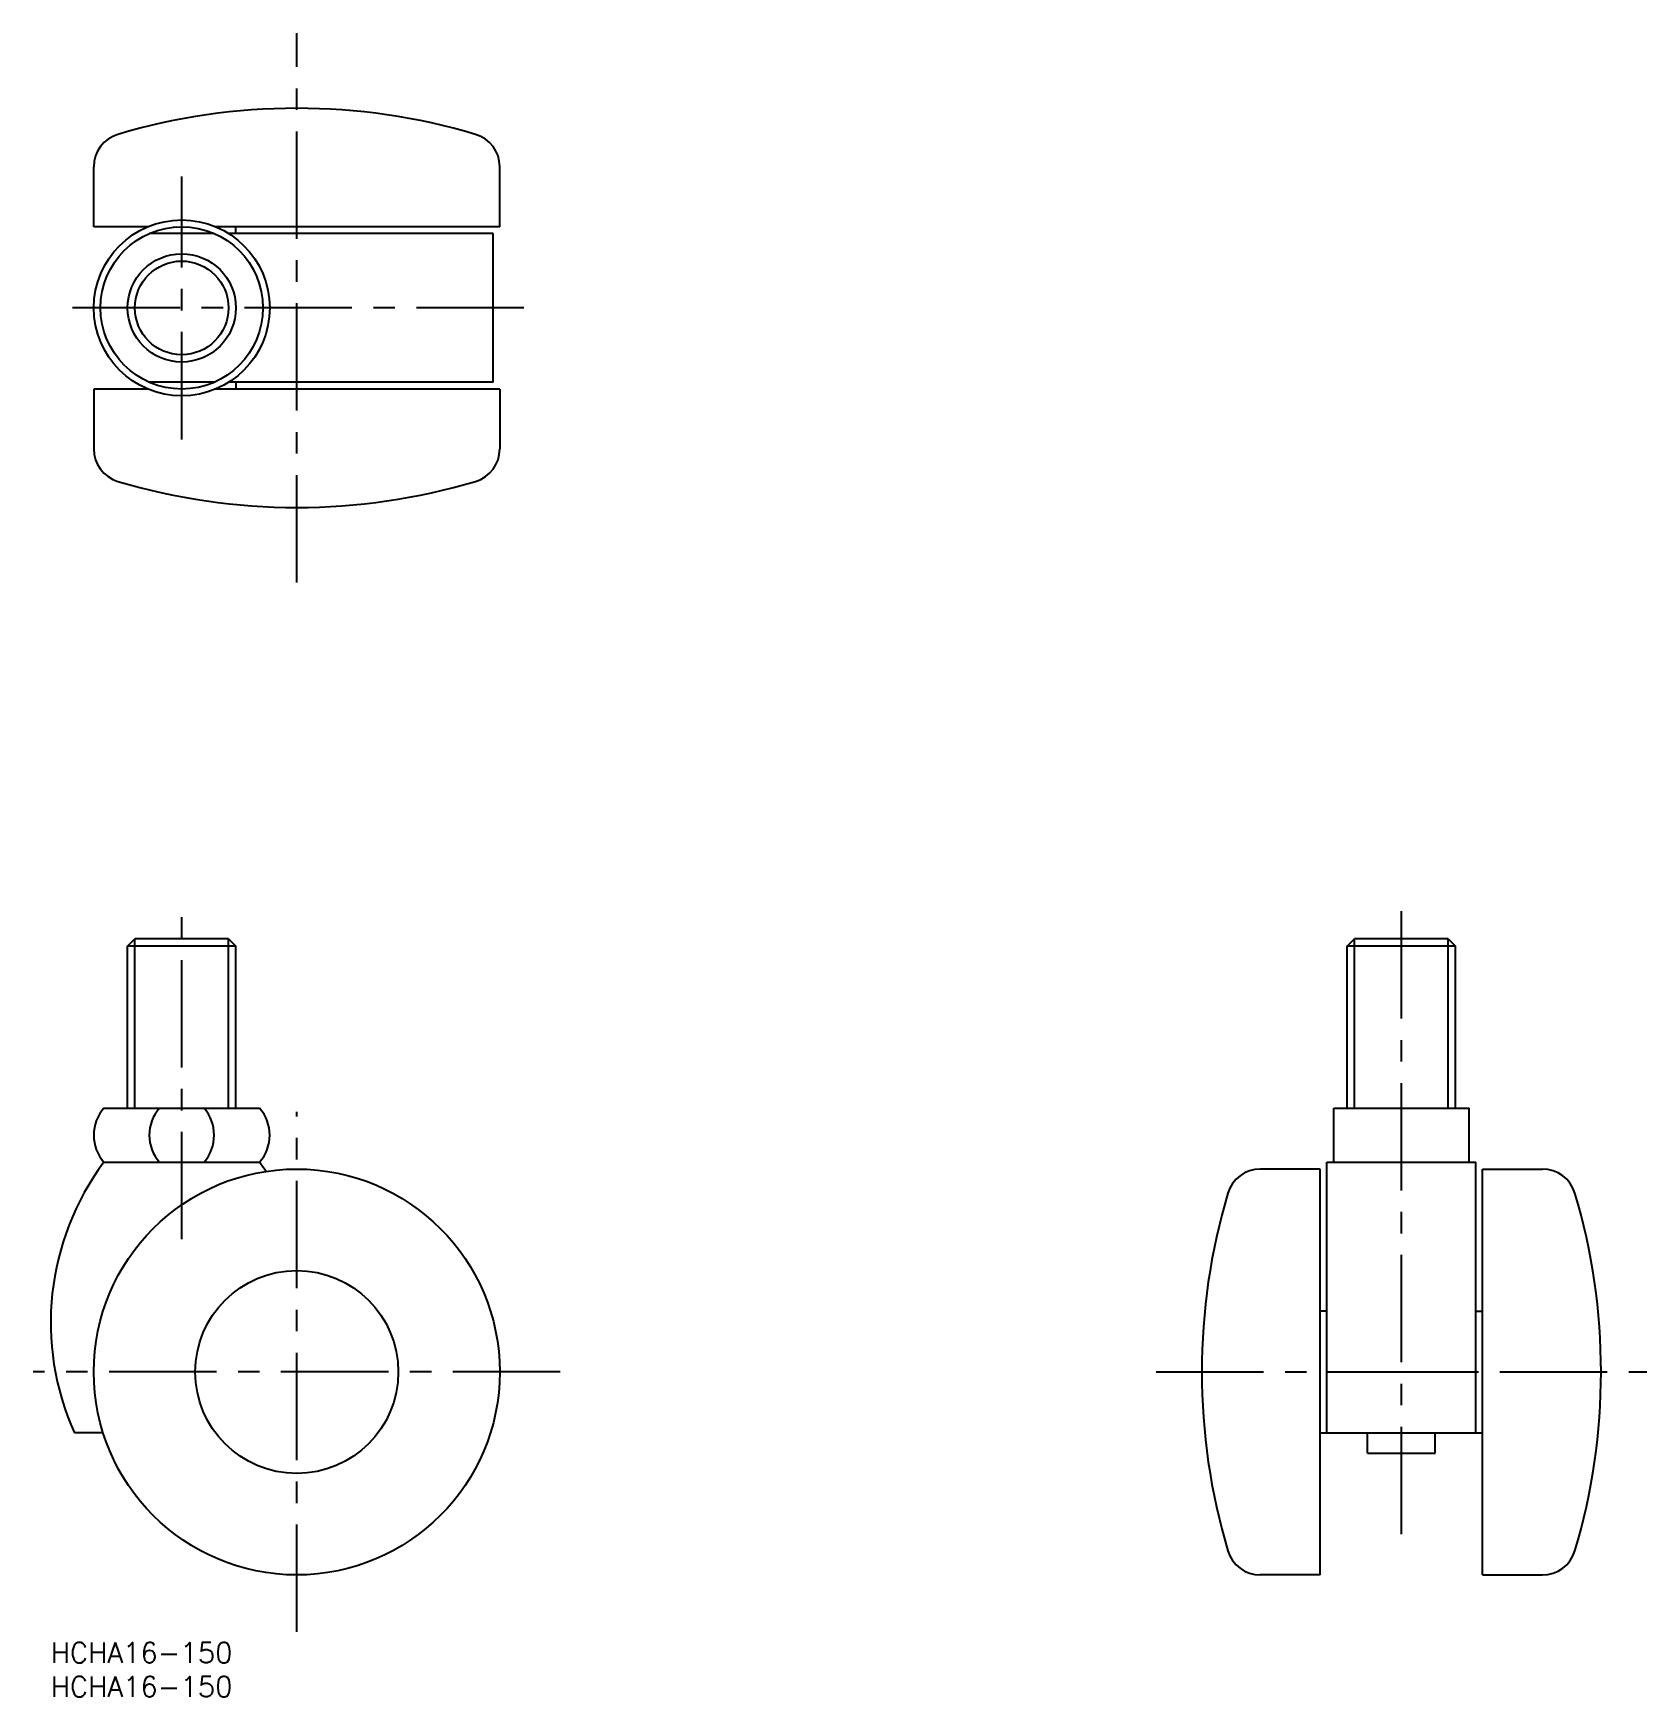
# Model space of a CAD drawing. Extents: x -3 to 236, y -8 to 238.
import ezdxf

# ---------------------------------------------------------------- set-up
doc = ezdxf.new("R2010")
doc.units = 0
doc.header["$LTSCALE"] = 0.5
doc.linetypes.add('CENTER', pattern=[50.8, 31.75, -6.35, 6.35, -6.35])
for name, color, linetype in [('MSM_CENTER', 1, 'CENTER'), ('MSM_CONTINUOUS', 7, 'CONTINUOUS'), ('MSM_NARROW', 5, 'CONTINUOUS'), ('MSM_PART_NUMBER', 7, 'CONTINUOUS')]:
    doc.layers.add(name, color=color, linetype=linetype)
doc.styles.get("Standard").update_dxf_attribs({"font": 'txt.shx', "height": 3, "bigfont": 'bigfont.shx'})

# ---------------------------------------------------------------- blocks, each defined once
blk = doc.blocks.new('*U3')
at = {"layer": 'MSM_PART_NUMBER'}
blk.add_text('HCHA16-150', height=3, dxfattribs=at).set_placement((0, -3))
blk = doc.blocks.new('*U4')
at = {"layer": 'MSM_PART_NUMBER'}
blk.add_text('HCHA16-150', height=3, dxfattribs=at).set_placement((0, -8))

msp = doc.modelspace()

# ---------------------------------------------------------------- linework, layer by layer
at = {"layer": 'MSM_CENTER'}
for p, q in [((36.36, 156.7), (36.36, 237.87)), ((19.36, 177.85), (19.36, 216.72)), ((69.91, 197.28), (2.81, 197.28)), ((19.36, 59.61), (19.36, 108.72)), ((199.61, 16.03), (199.61, 108.72)), ((36.36, 1.57), (36.36, 78.43)), ((75.3, 40), (-2.58, 40)), ((163.36, 40), (235.87, 40))]:
    msp.add_line(p, q, dxfattribs=at)
at = {"layer": 'MSM_CONTINUOUS'}
for p, q in [((6.36, 209.28), (6.36, 218.14)), ((66.36, 209.28), (66.36, 218.14)), ((14.36, 209.28), (6.36, 209.28)), ((66.36, 209.28), (24.36, 209.28)), ((27.36, 208.28), (27.36, 209.28)), ((24.16, 208.28), (14.57, 208.28)), ((65.36, 208.28), (26.29, 208.28)), ((65.36, 186.28), (65.36, 208.28)), ((6.36, 185.28), (6.36, 176.43)), ((14.36, 185.28), (6.36, 185.28)), ((24.16, 186.28), (14.57, 186.28)), ((66.36, 185.28), (24.36, 185.28)), ((65.36, 186.28), (26.29, 186.28)), ((27.36, 186.28), (27.36, 185.28)), ((66.36, 185.28), (66.36, 176.43)), ((11.36, 102.92), (12.44, 104)), ((26.28, 104), (12.44, 104)), ((26.28, 104), (27.36, 102.92)), ((191.61, 102.92), (192.69, 104)), ((206.53, 104), (192.69, 104)), ((206.53, 104), (207.61, 102.92)), ((27.36, 102.92), (11.36, 102.92)), ((11.36, 79), (11.36, 102.92)), ((27.36, 79), (27.36, 102.92)), ((207.61, 102.92), (191.61, 102.92)), ((191.61, 79), (191.61, 102.92)), ((207.61, 79), (207.61, 102.92)), ((7.86, 79), (30.86, 79)), ((189.61, 79), (209.61, 79)), ((189.61, 71), (189.61, 79)), ((209.61, 71), (209.61, 79)), ((7.86, 71), (30.86, 71)), ((187.61, 70), (178.76, 70)), ((187.61, 10), (187.61, 70)), ((188.61, 31), (188.61, 71)), ((188.61, 71), (210.61, 71)), ((210.61, 31), (210.61, 71)), ((211.61, 10), (211.61, 70)), ((211.61, 70), (220.46, 70)), ((188.61, 49), (187.61, 49)), ((210.61, 49), (211.61, 49)), ((188.61, 40), (210.61, 40)), ((7.74, 31), (3.51, 31)), ((187.61, 31), (211.61, 31)), ((194.61, 28), (194.61, 31)), ((204.61, 28), (204.61, 31)), ((194.61, 28), (204.61, 28)), ((204.61, 29.5), (204.61, 29.5)), ((187.61, 10), (178.76, 10)), ((211.61, 10), (220.46, 10))]:
    msp.add_line(p, q, dxfattribs=at)
for centre, radius in [((19.36, 197.28), 13), ((19.36, 197.28), 12), ((19.36, 197.28), 8), ((36.36, 40), 30), ((36.36, 40), 15)]:
    msp.add_circle(centre, radius, dxfattribs=at)
for centre, radius, start, end in [((36.36, 134.28), 92.5, 73.3985, 106.6015), ((11.36, 218.14), 5, 106.6015, 180), ((61.36, 218.14), 5, 0, 73.3985), ((11.36, 176.43), 5, 180, 253.3985), ((61.36, 176.43), 5, 286.6015, 0), ((36.36, 260.28), 92.5, 253.3985, 286.6015), ((12.44, 75), 6.08, 138.8879, 221.1121), ((20.65, 75), 6.08, 138.8879, 221.1121), ((18.07, 75), 6.08, 318.8879, 41.1121), ((26.28, 75), 6.08, 318.8879, 41.1121), ((39.63, 47.31), 39.63, 143.2874, 204.2965), ((-0.91, 47.31), 39.63, 34.3227, 36.7126), ((178.76, 65), 5, 90, 163.3985), ((220.46, 65), 5, 16.6015, 90), ((262.61, 40), 92.5, 163.3985, 196.6015), ((136.61, 40), 92.5, 343.3985, 16.6015), ((178.76, 15), 5, 196.6015, 270), ((220.46, 15), 5, 270, 343.3985)]:
    msp.add_arc(centre, radius, start, end, dxfattribs=at)
at = {"layer": 'MSM_NARROW'}
for p, q in [((12.44, 79), (12.44, 104)), ((26.28, 79), (26.28, 104)), ((192.69, 79), (192.69, 104)), ((206.53, 79), (206.53, 104))]:
    msp.add_line(p, q, dxfattribs=at)
msp.add_circle((19.36, 197.28), 6.92, dxfattribs=at)

# ---------------------------------------------------------------- block references
at = {"layer": 'MSM_CONTINUOUS'}
for name in ['*U3', '*U4']:
    msp.add_blockref(name, (0, 0), dxfattribs=at)

doc.saveas('drawing.dxf')
